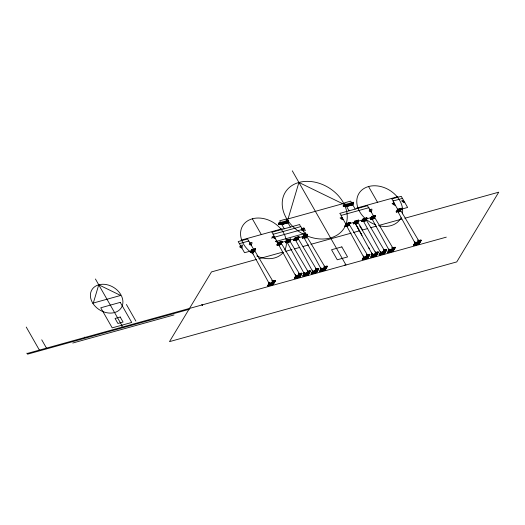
<?xml version="1.0" encoding="UTF-8"?>
<svg xmlns="http://www.w3.org/2000/svg" width="525" height="525" viewBox="0 0 525 525"><rect width="100%" height="100%" fill="white"/><g stroke="black" fill="none" stroke-linecap="round" stroke-linejoin="round"><path stroke-width="0.79" d="M357.748 222.265L357.689 221.937M288.061 218.912L298.915 182.451L342.707 203.739M357.788 222.206L362.532 229.812M371.969 253.831L372.199 254.723M255.399 248.673L254.113 251.488L250.399 252.518L251.685 249.703L255.399 248.673L255.596 249.021C250.261 256.193 259.809 245.588 252.164 250.353L250.898 252.453L252.052 250.156L255.209 249.283M250.399 252.518L251.882 250.051L255.596 249.021M279.937 223.302L279.503 223.912L279.766 224.378L287.963 222.101L288.1 220.959L288.369 221.432L278.552 224.234L278.355 223.899L278.992 222.836L288.363 220.238L287.483 222.232M278.552 224.234L279.188 223.177L279.858 223.184L278.906 224.136M279.766 224.378L280.048 223.906M280.245 224.247L280.501 223.814M280.796 224.431L287.903 222.456L288.067 222.823L281.498 224.648C280.658 224.306 280.954 223.689 281.577 224.516L288.146 222.698L287.674 221.918M278.355 223.899L287.726 221.294L288.363 220.238M287.562 221.734L288.56 220.579M287.963 222.101L288.369 221.432M287.969 222.383L287.726 221.294M282.017 241.283L280.731 244.099L277.016 245.129L278.303 242.314L282.017 241.283L282.214 241.631C276.878 248.804 286.427 238.199 278.782 242.963L277.515 245.063L278.67 242.773L281.827 241.894M277.016 245.129L278.499 242.662L282.214 241.631M278.677 244.269L278.919 243.863L277.679 244.21L278.171 243.377L273.007 234.314L300.864 226.583L305.996 235.705M289.249 241.736L285.534 242.767L285.338 242.419L286.821 239.951L290.535 238.921L289.19 241.822L290.535 238.921M285.534 242.767L287.017 240.299L290.732 239.269M285.922 242.504L287.182 240.404L290.456 239.728L287.293 240.601L286.033 242.701L289.078 241.625L290.345 239.531M298.869 236.611L297.583 239.42L293.869 240.45L295.155 237.641L298.869 236.611L299.066 236.952C293.724 244.125 303.279 233.52 295.627 238.291L294.368 240.384L295.516 238.094L298.679 237.215M293.869 240.45L295.352 237.982L299.066 236.952M272.842 281.157L275.12 280.521L275.402 281.019L273.276 284.55L267.96 286.027L267.678 285.534L269.154 283.073M268.229 285.16L272.757 283.9L274.404 280.619L272.6 283.625L268.229 285.16L268.957 283.959M267.96 286.027L268.669 284.852M267.678 285.534L272.993 284.058L275.12 280.521M306.095 237.057L302.387 238.088L302.19 237.74L303.673 235.279L307.387 234.248L306.042 237.143L307.387 234.248M302.387 238.088L303.87 235.62L307.584 234.59M302.774 237.825L304.034 235.732L307.309 235.049L304.146 235.922L302.886 238.022L305.931 236.946L307.197 234.852M305.668 235.128L305.274 234.609M305.53 236.473L306.029 235.646M299.46 273.768L301.737 273.138L302.019 273.63L299.893 277.161L294.577 278.637L294.295 278.145L295.772 275.691M294.847 277.771L299.375 276.511L301.186 273.512L299.217 276.235L294.847 277.771L295.936 275.966M294.577 278.637L295.995 276.281M294.295 278.145L299.611 276.668L301.737 273.138M353.358 202.591L352.879 202.821L353.167 203.444L343.35 206.253L343.153 205.912L343.79 204.855L353.161 202.25L352.282 204.251M343.35 206.253L343.987 205.19L344.735 205.314L344.564 206.391L352.761 204.12L353.167 203.444M343.704 206.154L344.341 205.091M344.564 206.391L344.82 205.964M304.1 272.613L304.218 273.564A2.586 0.971 -29.7 0 0 305.274 274.47A2.586 0.971 -29.7 0 0 308.241 272.757A2.586 0.971 -29.7 0 0 307.919 271.464L310.255 270.769L310.537 271.267L308.411 274.798L303.096 276.275L302.813 275.783L304.29 273.322M303.365 275.408L307.893 274.148L309.54 270.867L307.735 273.873L303.365 275.408L304.093 274.207M345.043 206.259L345.299 205.833M303.096 276.275L304.159 274.509L303.877 274.017M345.555 206.417L352.944 204.711L352.472 203.93M302.813 275.783L308.129 274.306L310.255 270.769M343.153 205.912L352.524 203.313L353.161 202.25M352.36 203.752L353.003 202.689M352.761 204.12L352.918 203.011M316.312 269.089L318.59 268.459L318.872 268.951L316.746 272.488L311.43 273.965L311.148 273.466L312.624 271.012M352.984 204.1L352.767 204.389L352.524 203.313M311.699 273.092L316.227 271.838L318.038 268.833L316.07 271.556L311.699 273.092L312.788 271.294M311.43 273.965L312.139 272.783M311.148 273.466L316.463 271.989L318.59 268.459M349.978 222.423L348.685 225.238L344.977 226.268L346.264 223.453L349.978 222.423L350.175 222.771C344.833 229.943 354.388 219.338 346.736 224.103L345.476 226.203L346.625 223.906L349.781 223.033M344.977 226.268L346.461 223.801L350.175 222.771M324.831 266.726L327.108 266.096L327.39 266.588L325.264 270.126L319.942 271.596L319.659 271.103L321.142 268.649M320.217 270.729L324.745 269.476L326.55 266.47L324.581 269.194L320.217 270.729L321.3 268.925M319.942 271.596L321.011 269.83L320.729 269.338M319.659 271.103L324.982 269.627L327.108 266.096M357.203 222.869L353.489 223.899L353.292 223.558L354.782 221.091L358.49 220.06L357.151 222.961L358.49 220.06M353.489 223.899L354.979 221.438L358.687 220.408M353.883 223.643L355.143 221.543L358.299 220.671L355.254 221.74L353.883 223.643L357.039 222.764L358.299 220.671M366.824 217.75L365.538 220.559L361.83 221.589L363.116 218.781L366.824 217.75L367.021 218.092C361.686 225.264 371.241 214.659 363.589 219.424L362.329 221.524L363.477 219.233L366.634 218.354M361.83 221.589L363.313 219.122L367.021 218.092M375.342 215.381L374.056 218.197L370.342 219.227L371.634 216.412L375.342 215.381L375.539 215.729C370.204 222.902 379.752 212.297 372.107 217.061L370.84 219.161L371.995 216.864L375.152 215.992M370.342 219.227L371.831 216.759L375.539 215.729M367.421 254.907L369.698 254.271L369.981 254.769L367.854 258.3L362.532 259.777L362.25 259.284L363.733 256.823M362.808 258.91L367.336 257.65L369.141 254.651L367.172 257.375L362.808 258.91L363.891 257.106M362.25 259.284L367.572 257.808L369.698 254.271M401.251 208.195L399.965 211.004L396.25 212.034L397.543 209.226L401.251 208.195L401.448 208.537C396.113 215.709 405.661 205.104 398.016 209.869L396.749 211.969L397.904 209.678L401.061 208.799M396.25 212.034L397.74 209.567L401.448 208.537M375.933 252.545L378.217 251.908L378.499 252.407L376.366 255.938L371.05 257.414L370.768 256.922L372.251 254.461M371.326 256.541L375.848 255.288L377.659 252.282L375.69 255.006L371.326 256.541L372.409 254.743M371.05 257.414L372.113 255.649L371.831 255.15M370.768 256.922L376.084 255.445L378.217 251.908M384.267 250.228L386.551 249.598L386.833 250.09L384.7 253.627L379.385 255.098L379.102 254.605L380.586 252.151M379.66 254.231L384.182 252.978L385.993 249.972L384.024 252.696L379.66 254.231L380.743 252.427M379.385 255.098L380.448 253.332L380.166 252.84M379.102 254.605L384.418 253.129L386.551 249.598M392.785 247.866L395.069 247.236L395.351 247.728L393.218 251.258L387.903 252.735L387.621 252.243L389.104 249.782M388.178 251.869L392.7 250.609L394.511 247.61L392.542 250.333L388.178 251.869L389.261 250.064M387.903 252.735L389.32 250.379M387.621 252.243L392.936 250.766L395.069 247.236M418.694 240.673L420.971 240.043L421.253 240.535L419.127 244.073L413.812 245.549L413.529 245.05L415.012 242.596M414.087 244.676L418.609 243.423L420.42 240.417L418.451 243.141L414.087 244.676L415.17 242.872M413.812 245.549L414.52 244.368M413.529 245.05L418.845 243.574L420.971 240.043M349.243 224.615L349.171 224.3M254.658 250.878L254.599 250.55M289.78 241.139L289.734 240.798M272.167 280.928A2.369 0.893 -29.7 0 1 272.81 281.958A2.369 0.893 -29.7 0 1 270.073 283.644A2.369 0.893 -29.7 0 1 269.036 282.857L269.062 283.297M295.582 274.982L295.726 275.953M268.964 282.365L269.036 282.857M363.543 256.115L363.569 256.574M345.575 206.43L346.297 206.666L352.866 204.842L352.695 204.54M279.044 223.906L279.503 223.912M343.842 205.918L344.315 205.957M305.55 233.002L305.228 233.527L305.878 235.016M286.637 219.306L343.947 203.398M278.69 224.004L288.061 221.399M343.488 206.017L352.859 203.418M279.956 224.057L288.153 221.786M344.754 206.076L352.951 203.798M345.594 206.443L352.702 204.468M281.334 224.359L287.897 222.534M346.133 206.371L352.695 204.553M241.008 240.194L282.168 228.769M356.692 208.084L397.858 196.658M239.38 243.652L248.876 241.014L254.048 250.077L244.552 252.715L238.199 241.572L247.688 238.934L248.496 241.119M402.445 198.391L392.949 201.029L398.121 210.092L407.61 207.454L401.258 196.311L391.762 198.949L393.33 200.918M304.001 228.119L303.647 228.218L303.962 229.136L303.24 229.517L303.608 231.039M271.366 238.074L303.128 229.261M395.338 205.577L395.299 205.387M275.448 241.612L305.077 233.389M276.8 241.684L276.997 242.032M277.751 242.826L275.802 241.021L276.688 240.778L276.334 241.362L276.701 241.52M278.086 243.403L306.922 235.403L305.432 232.798L304.192 233.632L305.163 234.609M250.202 252.171L253.916 251.14M276.819 244.781L280.534 243.751M285.338 242.419L289.052 241.388M293.672 240.109L297.386 239.078M302.19 237.74L305.898 236.709M344.781 225.921L348.488 224.89M353.292 223.558L357.007 222.528M361.627 221.242L365.341 220.211M370.145 218.879L373.859 217.849M396.053 211.687L399.768 210.656M250.786 252.256L253.942 251.377M277.403 244.867L280.567 243.987M294.256 240.188L297.412 239.315M345.365 226.006L348.521 225.127M362.217 221.327L365.374 220.448M370.729 218.964L373.892 218.085M396.637 211.772L399.801 210.893M306.685 236.801L305.445 237.143L306.095 238.291M363.648 220.992L366.122 220.303M256.463 259.429L211.483 271.917L169.49 341.637L456.763 261.909L498.75 192.183L404.834 218.249M258.832 258.772L282.509 252.197M285.666 251.324L291.979 249.572M294.348 248.916L299.873 247.38M303.03 246.507L308.556 244.972M310.918 244.315L351.173 233.146M353.535 232.483L359.061 230.954M362.217 230.075L367.743 228.546M370.899 227.666L376.425 226.131M378.794 225.474L401.678 219.122M272.895 281.039L274.404 280.619M298.758 273.86L301.022 273.23M308.031 271.287L309.54 270.867M316.365 268.971L317.874 268.551M324.883 266.608L326.392 266.188M367.474 254.789L368.983 254.369M375.992 252.42L377.501 252.007M384.326 250.11L385.836 249.69M392.09 247.957L394.347 247.327M417.998 240.765L420.256 240.135M273.059 281.315L274.568 280.901M299.677 273.932L301.186 273.512M308.195 271.563L309.697 271.149M316.529 269.253L318.038 268.833M325.041 266.89L326.55 266.47M366.877 255.275L369.141 254.651M375.395 252.912L377.659 252.282M383.729 250.602L385.993 249.972M393.002 248.023L394.511 247.61M418.911 240.837L420.42 240.417M273.125 281.649L275.402 281.019M300.503 274.05L302.019 273.63M309.022 271.688L310.537 271.267M317.356 269.377L318.872 268.951M325.868 267.008L327.39 266.588M368.458 255.189L369.981 254.769M375.46 253.247L378.499 252.407M384.549 250.727L386.833 250.09M393.829 248.148L395.351 247.728M419.738 240.955L421.253 240.535M298.613 275.152L300.28 275.015M307.125 272.79L308.798 272.646M323.978 268.111L325.651 267.973M383.421 251.613L385.087 251.475M272.153 282.817L274.057 282.293L274.339 282.785L272.823 283.205M298.397 275.533L300.674 274.903L300.956 275.395L298.679 276.032M306.154 273.381L304.113 273.623M307.289 273.066L309.192 272.541L309.474 273.033L307.958 273.453M315.249 270.861L317.527 270.224L317.809 270.723L316.293 271.143M324.142 268.393L326.045 267.862L326.327 268.354L324.804 268.78M366.352 256.673L368.635 256.043L368.917 256.535L367.395 256.955M375.631 254.1L377.153 253.673L377.436 254.172L375.913 254.592M383.204 251.993L385.488 251.363L385.77 251.856L384.248 252.282M417.631 242.438L419.908 241.808L420.19 242.301L417.913 242.937M392.766 249.913L394.282 249.493L393.999 249.001M27.136 353.489L446.289 237.149M189.256 309.297L27.536 354.178L26.939 353.141M72.758 343.028L174.011 314.928M418.373 240.903L419.226 241.677M392.464 248.089L393.317 248.863M383.946 250.451L384.799 251.232M324.502 266.949L325.356 267.73M315.984 269.318L316.838 270.093M277.423 242.34L278.138 243.436M281.413 224.227L280.829 223.899M400.614 210.341L418.458 240.319M374.706 217.534L392.556 247.511M366.188 219.896L384.038 249.874M349.342 224.582L367.192 254.566M306.744 236.394L324.594 266.372M298.233 238.757L316.076 268.741M289.898 241.08L307.748 271.064M281.38 243.449L299.23 273.427M254.763 250.832L272.613 280.816M418.845 243.574L419.127 244.073M414.592 243.285L414.875 243.777M368.557 186.539L377.541 202.296M368.438 207.828L367.638 205.649L339.78 213.38L341.342 215.348M392.936 250.766L393.218 251.258M371.634 216.412L371.831 216.759M388.684 250.477L388.966 250.97M384.418 253.129L384.7 253.627M363.116 218.781L363.313 219.122M355.215 209.094L350.674 201.127L344.498 202.847L349.04 210.807M376.084 255.445L376.366 255.938M374.489 254.415L374.771 254.907M354.782 221.091L354.979 221.438M345.233 205.944L345.529 206.463M354.434 222.134L362.02 235.436M343.79 204.855L343.987 205.19M367.572 257.808L367.854 258.3M346.264 223.453L346.461 223.801M363.313 257.519L363.595 258.011M292.281 170.822L345.995 264.987M344.728 264.941L344.925 265.283M305.786 235.043L306.121 235.627M300.484 226.688L299.677 224.51L271.819 232.24L273.387 234.209M324.982 269.627L325.264 270.126M303.673 235.279L303.87 235.62M316.463 271.989L316.746 272.488M290.417 227.076L285.876 219.115L279.7 220.828L284.242 228.795M314.869 270.966L315.151 271.458M295.155 237.641L295.352 237.982M312.211 271.701L312.493 272.193M280.435 223.926L280.731 224.444M278.992 222.836L279.188 223.177M308.129 274.306L308.411 274.798M286.821 239.951L287.017 240.299M299.611 276.668L299.893 277.161M278.303 242.314L278.499 242.662M295.358 276.38L295.641 276.872M252.335 218.8L261.319 234.55M272.993 284.058L273.276 284.55M251.685 249.703L251.882 250.051M268.741 283.769L269.023 284.261M202.269 304.881L202.663 305.57M201.718 304.631L201.915 304.979M126.407 304.48L135.883 321.097M95.425 278.992L122.286 326.077M121.551 325.881L121.754 326.228M84.787 337.089L84.984 337.431M41.738 339.813L46.482 348.121M26.25 327.068L39.677 350.608M39.303 350.313L39.5 350.661M414.724 242.465L398.009 211.838M388.815 249.657L372.1 219.03M380.303 252.02L363.582 221.393M363.444 256.686L346.723 226.058M320.86 268.518L304.139 237.891M312.342 270.88L295.621 240.253M304.001 273.184L287.28 242.557M295.483 275.546L278.768 244.926M268.866 282.936L252.151 252.308M355.891 224.221L358.253 228.532M359.041 229.976L359.828 231.413M360.616 232.851L361.403 234.288M368.484 247.229L369.272 248.666M371.634 252.984L372.422 254.422A2.586 0.971 -29.7 0 0 373.045 255.642A2.586 0.971 -29.7 0 0 376.235 253.857A2.586 0.971 -29.7 0 0 375.618 252.623M363.549 256.902L363.569 256.659A2.369 0.893 -29.7 0 0 364.737 257.368A2.369 0.893 -29.7 0 0 367.415 255.675A2.369 0.893 -29.7 0 0 366.745 254.677M400.332 210.203A1.503 0.564 -29.7 0 1 400.28 211.076A1.503 0.564 -29.7 0 1 398.508 211.975A1.503 0.564 -29.7 0 1 398.153 211.312M400.332 209.823A1.654 0.623 -29.7 0 1 399.413 211.345A1.654 0.623 -29.7 0 1 397.707 211.293M417.637 240.142A2.152 0.814 -29.7 0 1 418.228 241.1A2.152 0.814 -29.7 0 1 415.656 242.629A2.152 0.814 -29.7 0 1 414.894 241.769M418.143 240.43A2.369 0.893 -29.7 0 1 418.556 241.605A2.369 0.893 -29.7 0 1 415.708 243.206A2.369 0.893 -29.7 0 1 415.019 242.183M418.635 240.732A2.586 0.971 -29.7 0 1 418.93 242.058A2.586 0.971 -29.7 0 1 415.898 243.757A2.586 0.971 -29.7 0 1 415.026 242.753M254.343 250.681A1.503 0.564 -29.7 0 1 254.527 251.455A1.503 0.564 -29.7 0 1 252.748 252.446A1.503 0.564 -29.7 0 1 252.269 251.836M254.343 250.287A1.654 0.623 -29.7 0 1 254.461 251.134A1.654 0.623 -29.7 0 1 252.61 252.203A1.654 0.623 -29.7 0 1 251.882 251.711M271.812 280.619A2.152 0.814 -29.7 0 1 272.35 281.617A2.152 0.814 -29.7 0 1 269.745 283.119A2.152 0.814 -29.7 0 1 269.082 282.194M272.783 281.216A2.586 0.971 -29.7 0 1 273.138 282.47A2.586 0.971 -29.7 0 1 270.237 284.202A2.586 0.971 -29.7 0 1 269.049 283.441M281.137 243.305A1.503 0.564 -29.7 0 1 281.013 244.197A1.503 0.564 -29.7 0 1 279.254 245.07A1.503 0.564 -29.7 0 1 278.919 244.407M281.157 242.931A1.654 0.623 -29.7 0 1 280.074 244.493A1.654 0.623 -29.7 0 1 278.499 244.322M298.43 273.23A2.152 0.814 -29.7 0 1 298.968 274.227A2.152 0.814 -29.7 0 1 296.363 275.73A2.152 0.814 -29.7 0 1 295.7 274.805M298.909 273.525A2.369 0.893 -29.7 0 1 299.289 274.733A2.369 0.893 -29.7 0 1 296.389 276.314A2.369 0.893 -29.7 0 1 295.864 275.179M299.519 273.827A2.586 0.971 -29.7 0 1 299.591 275.264A2.586 0.971 -29.7 0 1 296.527 276.872A2.586 0.971 -29.7 0 1 295.87 275.743M289.524 240.929A1.503 0.564 -29.7 0 1 288.96 242.261A1.503 0.564 -29.7 0 1 287.293 242.281M289.551 240.542A1.654 0.623 -29.7 0 1 288.999 241.887A1.654 0.623 -29.7 0 1 286.958 242.281M307.158 270.848A2.152 0.814 -29.7 0 1 307.374 271.983A2.152 0.814 -29.7 0 1 304.795 273.381A2.152 0.814 -29.7 0 1 304.218 272.436M307.427 271.162A2.369 0.893 -29.7 0 1 307.867 272.304A2.369 0.893 -29.7 0 1 305.071 273.919A2.369 0.893 -29.7 0 1 304.231 273.007M304.789 272.947A2.586 0.971 -29.7 0 1 305.038 272.731M306.324 236.25A1.503 0.564 -29.7 0 1 306.554 236.978A1.503 0.564 -29.7 0 1 304.868 237.989A1.503 0.564 -29.7 0 1 304.172 237.549M306.331 235.856A1.654 0.623 -29.7 0 1 305.845 237.215A1.654 0.623 -29.7 0 1 303.804 237.562M324.01 266.168A2.152 0.814 -29.7 0 1 324.247 267.284A2.152 0.814 -29.7 0 1 321.7 268.695A2.152 0.814 -29.7 0 1 321.024 267.822M324.155 266.503A2.369 0.893 -29.7 0 1 324.772 267.56A2.369 0.893 -29.7 0 1 321.969 269.233A2.369 0.893 -29.7 0 1 321.083 268.327M324.765 266.785A2.586 0.971 -29.7 0 1 325.027 268.15A2.586 0.971 -29.7 0 1 321.937 269.83A2.586 0.971 -29.7 0 1 321.234 268.702M297.944 238.619A1.503 0.564 -29.7 0 1 297.865 239.518A1.503 0.564 -29.7 0 1 296.054 240.398A1.503 0.564 -29.7 0 1 295.844 239.643M297.951 238.238A1.654 0.623 -29.7 0 1 296.979 239.787A1.654 0.623 -29.7 0 1 295.352 239.643M315.394 268.537A2.152 0.814 -29.7 0 1 315.768 269.614A2.152 0.814 -29.7 0 1 313.169 271.064A2.152 0.814 -29.7 0 1 312.552 270.126M315.761 268.846A2.369 0.893 -29.7 0 1 316.175 270.027A2.369 0.893 -29.7 0 1 313.32 271.622A2.369 0.893 -29.7 0 1 312.637 270.598M316.372 269.148A2.586 0.971 -29.7 0 1 316.477 270.552A2.586 0.971 -29.7 0 1 313.471 272.186A2.586 0.971 -29.7 0 1 312.644 271.169M374.069 217.416A1.503 0.564 -29.7 0 1 374.601 218.006A1.503 0.564 -29.7 0 1 372.888 219.109A1.503 0.564 -29.7 0 1 372.14 218.669M374.574 217.068A1.654 0.623 -29.7 0 1 373.505 218.531A1.654 0.623 -29.7 0 1 371.759 218.649M391.867 247.314A2.152 0.814 -29.7 0 1 392.293 248.325A2.152 0.814 -29.7 0 1 389.806 249.808A2.152 0.814 -29.7 0 1 388.907 249.08M392.234 247.623A2.369 0.893 -29.7 0 1 392.588 248.863A2.369 0.893 -29.7 0 1 389.635 250.418A2.369 0.893 -29.7 0 1 389.281 249.178M392.47 247.951A2.586 0.971 -29.7 0 1 393.087 249.178A2.586 0.971 -29.7 0 1 389.898 250.963A2.586 0.971 -29.7 0 1 389.281 249.736M365.63 219.772A1.503 0.564 -29.7 0 1 365.971 220.507A1.503 0.564 -29.7 0 1 364.081 221.53A1.503 0.564 -29.7 0 1 363.832 220.743M365.695 219.358A1.654 0.623 -29.7 0 1 365.925 220.165A1.654 0.623 -29.7 0 1 364.068 221.268A1.654 0.623 -29.7 0 1 363.313 220.782M383.506 249.67A2.152 0.814 -29.7 0 1 383.716 250.753A2.152 0.814 -29.7 0 1 381.288 252.171A2.152 0.814 -29.7 0 1 380.356 251.501M383.467 250.025A2.369 0.893 -29.7 0 1 384.287 250.97A2.369 0.893 -29.7 0 1 381.544 252.702A2.369 0.893 -29.7 0 1 380.461 251.928M384.083 250.294A2.586 0.971 -29.7 0 1 384.569 251.541A2.586 0.971 -29.7 0 1 381.517 253.306A2.586 0.971 -29.7 0 1 380.599 252.308M348.856 224.438A1.503 0.564 -29.7 0 1 349.171 225.127A1.503 0.564 -29.7 0 1 347.458 226.17A1.503 0.564 -29.7 0 1 346.769 225.711M348.843 224.037A1.654 0.623 -29.7 0 1 349.072 224.838A1.654 0.623 -29.7 0 1 347.215 225.947A1.654 0.623 -29.7 0 1 346.461 225.461M366.601 254.349A2.152 0.814 -29.7 0 1 366.857 255.445A2.152 0.814 -29.7 0 1 364.343 256.869A2.152 0.814 -29.7 0 1 363.576 256.062M367.231 254.973A2.586 0.971 -29.7 0 1 367.717 256.22A2.586 0.971 -29.7 0 1 364.665 257.985A2.586 0.971 -29.7 0 1 363.753 256.988M357.774 222.134A1.503 0.564 -29.7 0 1 356.613 223.565A1.503 0.564 -29.7 0 1 355.274 223.361M357.794 221.806A1.654 0.623 -29.7 0 1 356.6 223.237A1.654 0.623 -29.7 0 1 354.907 223.374M375.099 251.987A2.152 0.814 -29.7 0 1 375.421 253.03A2.152 0.814 -29.7 0 1 372.98 254.481A2.152 0.814 -29.7 0 1 372.022 253.811M359.743 226.045A857.332 659.315 31.1 0 1 375.611 252.768M372.054 253.752A857.332 659.315 31.1 0 1 357.269 226.734M283.382 252.262A24.308 18.69 31.1 0 1 256.771 255.924M253.188 253.962A24.308 18.69 31.1 0 1 242.701 225.776A24.308 18.69 31.1 0 1 272.58 222.023A24.308 18.69 31.1 0 1 284.819 249.985M401.041 217.731A24.308 18.69 31.1 0 1 378.958 225.737M375.67 224.772A24.308 18.69 31.1 0 1 357.105 198.135A24.308 18.69 31.1 0 1 383.526 187.353A24.308 18.69 31.1 0 1 402.36 213.878M375.382 252.302A2.369 0.893 -29.7 0 1 375.736 253.542A2.369 0.893 -29.7 0 1 372.783 255.098A2.369 0.893 -29.7 0 1 372.428 253.851M241.94 247.682C241.992 249.198 241.041 246.179 240.496 247.537L239.695 246.862L240.476 245.569L242.425 245.024L242.478 246.199L241.762 246.579L241.94 247.662M251.429 245.05C251.488 246.56 250.537 243.528 249.985 244.899L249.191 244.23L249.972 242.931L251.921 242.393L251.974 243.561L251.258 243.941L251.436 245.004M371.378 211.759C371.438 213.268 370.466 210.249 369.928 211.608L369.134 210.938L369.915 209.646L371.864 209.101L371.917 210.269L371.201 210.65L371.378 211.732M98.746 284.812L93.319 303.037L120.638 295.457L98.746 284.812M274.103 236.237L273.322 237.53L274.116 238.199L274.529 237.825L275.061 238.652L274.162 237.589L273.262 237.654L272.147 236.782L274.103 236.237M275.572 238.816L275.238 238.547L275.572 238.816M301.954 228.506L301.179 229.799L301.973 230.468L302.387 230.094L303.358 231.203L305.379 230.547L303.909 227.962L301.954 228.506M342.057 217.376L341.276 218.669L342.077 219.338C344.348 220.585 343.002 218.531 341.224 218.794L340.108 217.914L342.057 217.376M394.045 202.945L393.264 204.238L394.058 204.914C396.126 206.076 394.478 203.785 393.205 204.363L392.09 203.49L394.045 202.945M403.541 200.314L402.76 201.607L403.554 202.276C405.818 203.543 404.486 201.416 402.701 201.725L401.586 200.852L403.541 200.314M368.819 207.723L340.961 215.453L346.133 224.516L373.99 216.786L368.819 207.723M120.271 302.374L100.754 307.794L112.206 327.869L131.729 322.455L120.271 302.374M341.834 246.894L331.544 249.749L337.273 259.79L347.563 256.935L341.834 246.894M120.205 317.028L115.06 318.458L117.922 323.479L123.067 322.048L120.205 317.028M398.436 211.45A1.805 0.676 -29.7 0 0 400.536 209.6A1.805 0.676 -29.7 0 0 397.911 210.394A1.805 0.676 -29.7 0 0 398.436 211.45M252.584 251.928A1.805 0.676 -29.7 0 0 254.684 250.084A1.805 0.676 -29.7 0 0 252.059 250.878A1.805 0.676 -29.7 0 0 252.584 251.928M279.202 244.545A1.805 0.676 -29.7 0 0 281.302 242.694A1.805 0.676 -29.7 0 0 278.677 243.488A1.805 0.676 -29.7 0 0 279.202 244.545M287.72 242.176A1.805 0.676 -29.7 0 0 289.82 240.332A1.805 0.676 -29.7 0 0 287.195 241.126A1.805 0.676 -29.7 0 0 287.72 242.176M304.572 237.503A1.805 0.676 -29.7 0 0 306.666 235.653A1.805 0.676 -29.7 0 0 304.047 236.447A1.805 0.676 -29.7 0 0 304.572 237.503M296.054 239.866A1.805 0.676 -29.7 0 0 298.154 238.015A1.805 0.676 -29.7 0 0 295.529 238.816A1.805 0.676 -29.7 0 0 296.054 239.866M372.533 218.636A1.805 0.676 -29.7 0 0 374.627 216.792A1.805 0.676 -29.7 0 0 372.002 217.586A1.805 0.676 -29.7 0 0 372.533 218.636M364.015 221.005A1.805 0.676 -29.7 0 0 366.109 219.155A1.805 0.676 -29.7 0 0 363.49 219.949A1.805 0.676 -29.7 0 0 364.015 221.005M347.163 225.678A1.805 0.676 -29.7 0 0 349.256 223.834A1.805 0.676 -29.7 0 0 346.638 224.628A1.805 0.676 -29.7 0 0 347.163 225.678M355.681 223.315A1.805 0.676 -29.7 0 0 357.774 221.471A1.805 0.676 -29.7 0 0 355.149 222.265A1.805 0.676 -29.7 0 0 355.681 223.315M287.293 219.699A34.46 26.499 31.1 0 0 343.586 228.998A34.46 26.499 31.1 0 0 313.327 181.86A34.46 26.499 31.1 0 0 287.293 219.699M92.833 303.279A17.227 13.25 31.1 0 0 120.993 308.208A17.227 13.25 31.1 0 0 106.135 284.543A17.227 13.25 31.1 0 0 92.833 303.279"/></g></svg>
